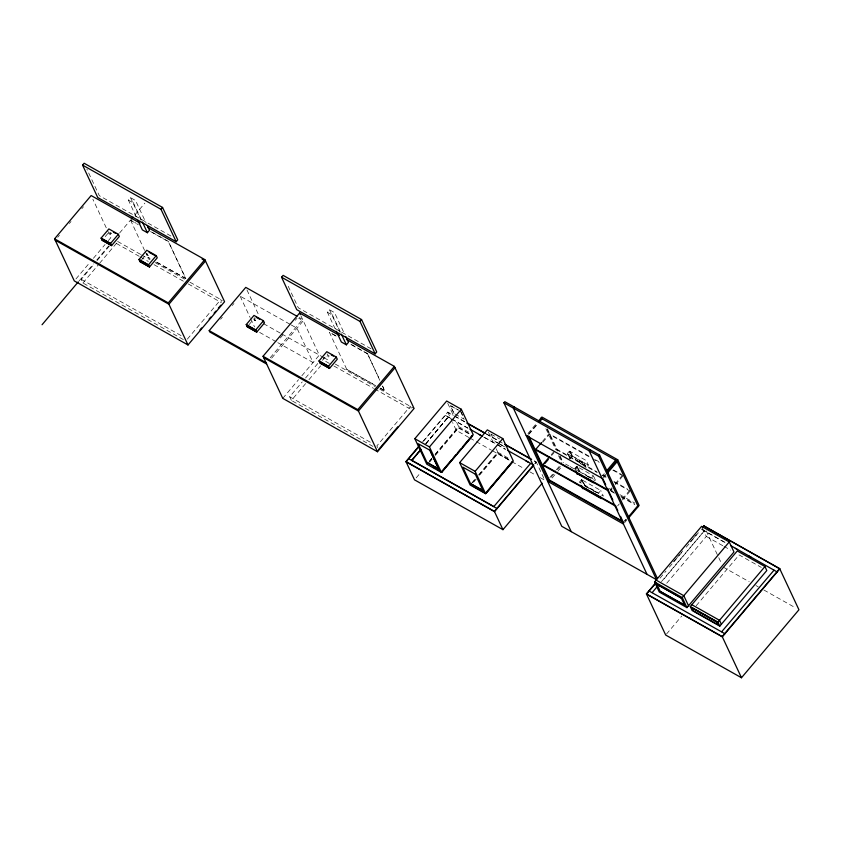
<?xml version="1.0" encoding="UTF-8"?>
<svg xmlns="http://www.w3.org/2000/svg" width="841" height="841" viewBox="0 0 841 841"><rect width="100%" height="100%" fill="white"/><g stroke="black" fill="none" stroke-linecap="round" stroke-linejoin="round"><path stroke-width="0.63" stroke-dasharray="4.21 3.15" d="M57.714 237.246L59.375 235.28M69.351 223.475L71.012 221.509M81.819 208.726L83.48 206.76M136.21 216.789L128.41 200.137L130.502 197.667L135.548 200.515L146.134 223.117M105.22 236.615L109.877 231.107M141.267 219.638L133.467 202.986L135.548 200.515M109.088 233.525L110.024 232.421L111.233 233.199L110.287 234.303L109.151 233.661L110.024 232.421M75.953 278.939L90.082 262.224M93.404 258.292L105.041 244.531M108.373 240.6L110.865 237.646L92.878 199.254M79.128 280.883L93.446 263.937M96.82 259.943L108.615 245.993M119.569 233.031L130.523 220.069L136.126 223.254M134.739 215.086L144.852 203.133M183.349 339.575L82.933 282.996L81.22 279.338L93.75 264.505M97.093 260.542L109.635 245.719M82.933 282.996L98.817 264.211M99.648 263.222L116.363 243.438L115.08 240.694M141.561 259.816L147.007 253.372M146.986 254.886C149.687 252.384 145.22 255.601 148.195 255.664L149.067 254.413L148.195 255.664M150.034 258.555L147.806 257.293L150.14 258.429M156.72 262.318L185.808 278.529L168.452 241.472L150.613 231.422M187.343 339.123L220.784 299.575L221.635 301.404M220.636 319.233L222.297 317.267M232.274 305.472L233.935 303.506M248.799 324.941L255.012 317.583M254.287 320.148L255.159 318.897L254.287 320.148L255.422 320.789L256.295 319.538L255.422 320.789M280.305 337.977L282.797 335.023M295.265 320.284L296.926 318.308M270.192 357.761L302.613 319.412L299.196 317.488M271.675 358.15L303.254 320.789L298.702 318.224M335.202 328.905L327.401 312.253L329.483 309.782L334.539 312.621L344.568 334.035M340.248 331.753L332.447 315.102L334.539 312.621M282.755 398.361L298.544 379.68M301.866 375.738L319.328 355.091L300.248 314.376M305.609 383.633L291.396 400.442L289.682 396.784L302.213 381.951M305.567 377.998L318.098 363.165M322.376 360.326L327.822 353.893M327.023 356.321L327.969 355.207L329.167 355.985L328.232 357.099L327.086 356.458L327.969 355.207M308.952 379.68L320.652 365.835M375.769 385.735L346.786 369.409L374.76 384.978M379.806 380.332L367.443 353.577L349.604 343.527M380.237 388.248L384.694 390.76L382.623 385.998M422.687 441.746L447.738 412.111L453.404 415.296M423.622 441.052L447.864 412.384L453.53 415.57M425.84 443.522L448.285 416.978L425.977 443.796M425.861 443.564L448.306 417.02M454.045 413.488L450.44 405.614L458.408 410.103L450.387 405.677L454.045 413.488L464.285 419.26M429.278 461.204L431.801 458.229M435.144 454.266L458.608 426.503L455.359 419.554M429.299 461.688L431.78 458.755M435.091 454.834L458.261 427.428L470.151 434.124M416.19 477.867L420.363 472.926M429.562 462.235L432.074 459.081M435.354 455.38L458.524 427.974L458.261 427.428M499.596 444.048L494.172 440.989L497.473 442.765M471.79 482.986L475.144 479.013M478.508 475.039L497.798 452.216L495.044 446.329M472.589 482.576L475.091 479.622M479.244 474.702L497.557 453.047L511.275 460.773M473.683 482.145L476.174 479.191M479.507 475.249L497.819 453.593L497.557 453.047M527.98 433.504L536.095 423.906M528.369 434.324L537.294 423.769M529.115 434.145L538.04 423.591M542.413 441.472L549.047 433.63L589.772 456.568M542.802 442.303L549.436 434.45L591.286 458.03M534.865 463.475L536.18 461.93L532.774 460.016M535.002 463.748L536.306 462.203L532.9 460.29M551.212 454.76L554.534 450.839M551.601 455.591L554.093 452.647M571.817 456.19L569.693 458.692L567.297 453.583L569.42 451.07L572.322 456.474L569.42 451.07M569.714 457.956L567.801 453.867L569.925 451.354M570.429 451.649L572.521 456.116L570.408 458.629L568.306 454.151L570.429 451.649L586.272 460.563L588.364 465.041L586.944 466.713M549.835 477.467L555.512 470.75M556.322 469.793L559.57 465.956M551.034 477.331L554.272 473.494M557.52 469.656L560.768 465.819M552.169 477.972L557.036 472.211M557.846 471.254L561.904 466.461M575.139 459.354L581.236 463.433M579.007 460.836L582.76 462.865L583.969 465.609L580.258 463.517L579.007 460.836L582.76 462.865M574.445 468.836L576.569 466.324L577.073 466.608L579.47 471.727M574.95 469.12L577.073 466.608M580.258 463.517L579.06 460.773M577.578 466.892L575.454 469.404L591.286 478.329L593.41 475.817L577.578 466.892L579.67 471.37L595.512 480.285L593.41 475.817M585.714 466.429L584.148 463.076L586.272 460.563M581.509 479.633L579.386 482.145L579.891 482.429L582.014 479.917L581.509 479.633L584.442 485.909M582.519 480.2L580.395 482.713L598.634 492.994L600.758 490.482L582.519 480.2L585.157 485.835L603.396 496.116L600.758 490.482M589.036 488.316L584.316 485.751M602.65 475.575L604.269 473.651M603.785 476.216L605.404 474.292M603.354 477.993L605.793 475.112M610.135 489.767L611.796 487.812M615.118 483.88L622.582 475.049M610.524 490.597L612.185 488.632M615.496 484.71L622.96 475.88M622.256 499.134L629.72 490.303M617.662 505.84L619.323 503.885M622.645 499.953L630.109 491.123M624.075 521.315L625.704 519.402M624.831 521.136L626.45 519.212M624.4 522.923L626.839 520.043M673.441 561.872L675.964 558.876M676.816 557.877L680.18 553.893M681.021 552.894L682.713 550.908M690.293 541.93L692.816 538.944M693.667 537.946L697.031 533.961M660.048 578.145L665.988 571.113M669.352 567.128L682.86 551.149M686.203 547.186L698.913 532.153M661.457 581.636L704.401 530.755L662.403 580.868M666.745 583.212L706.303 536.421L702.634 528.59M666.524 634.04L681.736 616.043M696.222 605.699L739.144 554.923L761.284 567.391M595.428 459.754L598.824 461.667M613.531 469.951L621.446 474.419M592.421 458.671L599.212 462.497M612.784 470.14L621.835 475.239M128.41 200.137L133.467 202.986M327.401 312.253L332.447 315.102M572.521 456.116L588.364 465.041M568.306 454.151L584.148 463.076M702.298 529.567L725.005 542.361M701.373 529.252L725.131 542.634M556.195 448.873L596.91 471.822M602.577 475.007L607.097 477.551M613.888 481.378L627.46 489.031M556.574 449.704L597.299 472.642M601.83 475.197L606.35 477.741M614.266 482.208L628.973 490.492M583.98 466.271L586.24 467.543M706.303 536.421L722.903 545.767M724.006 546.398L730.65 550.13M170.923 236.027L99.312 195.68L86.833 169.041M371.049 348.784L298.303 307.795L286.907 283.47M565.594 464.053L568.989 465.967M570.114 466.608L579.165 471.706M587.092 476.174L595.008 480.632M608.59 488.285L613.11 490.829M619.901 494.655L634.608 502.939M610.65 490.482L614.046 492.395M620.837 496.222L634.419 503.864M331.764 333.478L336.221 335.99M130.45 220.237L138.25 224.631M150.507 231.548L168.347 241.598L185.703 278.644M336.116 336.116L329.43 332.353L346.786 369.409M351.727 344.915L367.338 353.704M611.039 491.302L614.435 493.215M621.226 497.042L634.797 504.695M584.369 485.688L588.101 487.791M593 490.555L596.742 492.658L592.947 490.618M490.955 434.124L499.68 438.949M723.144 567.055L749.163 581.72M755.954 585.546L758.214 586.818M763.88 590.004L795.554 607.854M454.539 415.938L465.882 422.329M486.287 433.83L498.755 440.852M454.666 416.211L466.009 422.603M486.413 434.103L497.756 440.484M498.892 441.126L502.287 443.039M241.272 296.81L290.166 324.353M291.301 324.994L296.989 328.2L313.052 362.513L277.803 342.655M498.555 443.375L505.063 447.034M500.679 444.658L505.01 447.097M450.797 418.387L445.131 415.191L450.923 418.66M451.722 418.944L467.806 427.974M484.805 437.551L496.211 444.006M497.283 444.584L505.336 449.147M451.838 419.175L467.932 428.248M483.775 437.173L496.316 444.237M497.409 444.857L505.441 449.378M458.608 426.503L470.992 433.483M458.524 427.974L470.403 434.671M497.798 452.216L509.961 459.06M497.819 453.593L510.382 460.679M468.784 437.436L456.306 430.403L452.616 422.518M469.919 438.066L491.459 450.208M492.595 450.85L510.729 461.068M511.864 461.709L523.207 468.09M530.009 471.927L534.54 474.482M540.216 477.677L544.747 480.232L536.306 462.203M156.825 262.192L185.808 278.529M380.342 388.121L384.8 390.634M117.687 241.493L140.899 254.571M141.561 254.939L150.024 259.711M155.207 262.634L185.903 279.927M189.971 282.219L222.297 300.426M263.611 323.701L280.663 333.309M281.798 333.951L322.755 357.026M323.89 357.667L329.903 361.062M335.307 364.1L375.265 386.608M379.722 389.12L414.077 408.484M254.224 320.011L255.359 320.652M116.363 243.438L139.186 256.295M140.331 256.947L148.321 261.446M154.029 264.663L183.695 281.378M188.258 283.943L221.351 302.592M329.357 363.438L324.826 360.894L323.112 357.225M333.888 365.993L373.509 388.321M374.644 388.952L409.735 408.726M259.617 332.405L276.668 342.014M81.22 279.338L181.635 335.916M289.682 396.784L371.196 442.713M292.531 401.083L372.91 446.371M706.177 530.829L718.214 556.542M718.771 557.709L721.504 563.554M576.569 466.324L578.955 471.433M582.014 479.917L584.947 486.193M547.396 428.763L557.835 451.049M560.032 455.748L563.333 462.781M547.039 429.352L556.931 450.461M559.685 456.327L562.429 462.193M545.904 428.71L555.796 449.819M558.54 455.685L561.841 462.718M491.007 434.061L494.172 440.989M488.442 432.221L494.497 445.162M460.679 411.386L463.822 418.082M460.626 411.449L463.769 418.145M447.759 403.344L453.183 414.928M447.738 412.111L452.09 421.394M411.144 408.179L410.292 406.35L376.852 445.898L377.714 447.727M367.443 353.577L379.911 380.216M382.518 386.124L384.694 390.76M329.483 309.782L340.069 332.374M246.949 289.935L259.144 315.964M240.127 296.169L250.103 317.467M250.66 318.644L254.539 326.928M130.502 197.667L141.088 220.268M130.544 220.111L144.547 250.345M145.199 251.385L147.806 257.293M111.233 233.199L110.287 234.303"/><path stroke-width="1.26" d="M82.555 165.109L84.121 163.249L162.555 207.443L177.745 239.874L176.179 241.724L97.745 197.54L82.555 165.109L160.988 209.293L176.179 241.724M147.995 227.585L204.857 259.617L224.568 301.709L187.995 344.968L74.292 280.905L54.581 238.823L91.143 195.554L140.037 223.107M102.402 240.326L101.54 238.497L110.266 243.417L111.117 245.236L102.402 240.326L101.088 238.129L108.867 228.931L118.339 234.271L119.359 236.437L111.58 245.635L102.108 240.295M111.58 245.635L110.56 243.459L118.339 234.271M42.05 324.742L78.287 281.872M131.364 219.081L133.046 217.083M160.988 209.293L162.555 207.443M137.882 220.363L142.339 229.877L147.396 232.726L149.477 230.245L147.249 225.493M138.996 259.48L146.765 250.282L156.237 255.622L157.256 257.798L149.488 266.986L140.005 261.656L138.996 259.48L148.468 264.82L149.488 266.986M148.1 264.841L139.385 259.932L140.237 261.751L149.015 266.597L148.163 264.768M148.468 264.82L156.237 255.622M187.995 344.968L168.284 302.886L204.857 259.617M199.927 329.935L201.598 327.958M209.115 319.054L210.786 317.078M214.129 313.125L215.811 311.138M218.313 308.174L220.826 305.209M266.681 364.048L209.829 332.016L209.188 330.639L245.761 287.38L296.926 316.205M281.546 277.215L283.112 275.364L361.546 319.548L376.736 351.98L375.17 353.84L296.736 309.646L281.546 277.215L359.98 321.409L375.17 353.84M246.224 324.605L253.993 315.417L263.475 320.747L264.495 322.923L256.715 332.121L247.243 326.781L246.224 324.605L255.696 329.945L256.715 332.121M246.613 325.057L247.475 326.886L256.253 331.722L255.338 329.966L246.613 325.057L247.475 326.886M255.338 329.966L256.253 331.722M262.865 321.115L263.222 321.872M255.696 329.945L263.475 320.747M346.418 339.375L394.366 366.392L414.077 408.484L377.514 451.743L282.755 398.361L263.044 356.269L299.606 313.01L339.564 335.517M319.023 360.915L326.802 351.717L336.274 357.057L337.294 359.233L329.525 368.421L320.043 363.081L319.023 360.915L328.505 366.255L329.525 368.421M359.98 321.409L361.546 319.548M328.137 366.277L319.422 361.367L320.274 363.186L329.052 368.022L328.2 366.203M336.316 331.28L341.33 341.982L346.376 344.831L348.468 342.361L345.683 336.411M328.505 366.255L336.274 357.057M377.514 451.743L357.793 409.651L394.366 366.392M395.007 367.769L358.445 411.028L263.685 357.646M378.566 449.557L397.793 426.818M414.834 438.697L446.676 401.02L461.299 409.262L473.241 434.744L441.399 472.421L426.765 464.169L414.834 438.697L429.467 446.939L441.399 472.421M542.245 483.197L502.96 529.672L414.518 479.843L405.94 461.551L419.365 445.677M418.66 446.928L406.077 461.825L494.508 511.643L533.793 465.178M419.323 451.659L420.984 449.693M429.467 446.939L461.299 409.262M429.94 450.25L438.666 469.047L429.94 450.25L418.177 443.712L426.965 462.455L438.666 469.047M426.965 462.455L438.718 468.994M451.628 459.817L441.693 471.559L441.945 472.106L472.568 435.89L472.306 435.333L462.382 447.086M453.278 457.851L455.759 454.918M457.42 452.963L460.721 449.041M503.896 402.786L598.655 456.179L656.506 579.691L561.756 526.308L503.896 402.786L504.831 401.683L599.591 455.065L657.452 578.576M459.649 462.624L487.338 429.867L502.813 438.592L513.283 460.931L485.593 493.688L470.119 484.973L459.649 462.624L475.123 471.349L485.593 493.688M514.314 407.012L513.367 408.127L571.228 531.649M475.123 471.349L502.813 438.592M475.197 474.103L462.813 467.133L470.54 483.617L482.923 490.587L475.249 474.04M470.54 483.617L482.976 490.524M538.524 421.026L541.898 417.041L617.704 459.743L639.139 505.494L628.458 518.119M539.659 421.667L542.098 418.786M608.558 490.934L536.169 450.145L535.78 449.325L541.583 442.461M502.96 529.672L494.382 511.37L533.562 465.02L507.491 450.334M615.707 506.187L543.307 465.399L542.918 464.568L549.551 456.726M544.968 463.433L548.279 459.512M590.119 449.725L589.173 450.839L647.034 574.35M598.655 456.179L599.591 455.065M587.46 478.708L591.107 480.863M585.904 489.126L589.688 491.176M606.708 470.771L615.633 460.216M607.034 472.379L617.704 459.743M607.412 473.199L617.147 461.677M593.651 493.404L598.319 496.043M628.069 517.299L637.804 505.777M654.571 581.972L701.583 526.35L729.252 541.94L733.972 552.001L686.95 607.623L659.281 592.032L654.571 581.972L682.24 597.562L686.95 607.623M702.55 527.433L703.854 525.888L779.66 568.59L798.95 609.767L741.489 677.751L665.683 635.039L646.393 593.862L655.749 582.802M655.875 583.076L646.519 594.135L722.324 636.847L779.796 568.863L703.854 525.888M702.298 528.159L703.991 526.161M656.989 584.358L681.336 598.077L656.989 584.358L660.238 591.465L684.585 605.184L681.336 598.077M652.185 592.6L657.22 586.576M660.238 591.465L684.637 605.121M682.24 597.562L729.252 541.94M690.272 606.561L737.284 550.939L764.953 566.529L766.813 570.513L719.801 626.135L692.132 610.545L690.272 606.561L717.941 622.151L719.801 626.135M692.259 608.032L716.553 621.814L717.857 624.6L693.51 610.881L692.259 608.032L716.606 621.751M717.941 622.151L764.953 566.529M721.673 631.749L774.025 570.177M741.489 677.751L722.198 636.574L779.66 568.59M730.629 545.557L777.179 571.954M735.286 548.353L737.578 549.646M748.889 556.017L751.16 557.299M526.224 435.575L602.03 478.287M202.082 259.07L205.498 260.994L168.925 304.253L55.222 240.19M535.78 449.325L608.18 490.114M577.546 473.882L593.389 482.797M542.918 464.568L615.318 505.367M467.018 422.97L485.152 433.189M505.567 444.689L531.638 459.375M467.144 423.244L485.278 433.462M504.558 444.321L530.639 459.018M469.972 429.236L482.545 436.279M479.265 434.639L481.536 435.911M525.751 460.826L528.253 462.235M113.398 232.19L115.616 233.346M149.13 252.321L154.597 255.317M331.333 354.976L333.551 356.132M548.216 479.391L622.887 521.462M623.276 522.282L548.595 480.211L547.659 481.325L623.465 524.038M256.421 317.393L259.669 319.223M101.088 238.129L110.56 243.459M248.736 326.497L249.872 327.138M54.581 238.823L168.284 302.886M263.044 356.269L357.793 409.651M656.138 580.122L683.807 595.712L688.516 605.772M209.188 330.639L266.04 362.671M691.838 604.711L719.507 620.301L721.368 624.274M472.327 485.741L484.9 492.826M433.304 467.239L435.47 468.458M437.625 469.677L441.945 472.106M646.393 593.862L722.198 636.574M405.94 461.551L494.382 511.37M724.942 633.757L649.136 591.055M638.193 506.608L616.768 460.857L540.963 418.145L541.341 418.976M602.934 478.876L605.678 484.742M607.328 488.264L612.826 499.996M615.57 505.861L617.767 510.55M620.521 516.416L622.718 521.105M600.222 496.369L601.273 498.629L583.034 488.348L581.972 486.087M576.379 472.19L577.347 474.229L575.402 470.886M581.846 486.613L582.824 488.705L580.847 485.278M528.852 436.279L549.73 480.852M527.664 435.522L548.805 480.653M530.534 463.517L493.856 506.555L411.733 460.279L420.878 449.462L411.848 460.511M497.126 508.563L408.684 458.734M341.362 334.129L346.376 344.831M299.606 313.01L300.248 314.376M142.381 222.013L147.396 232.726M512.411 461.415L485.783 492.921L486.045 493.467L512.674 461.961L512.411 461.415"/></g></svg>
